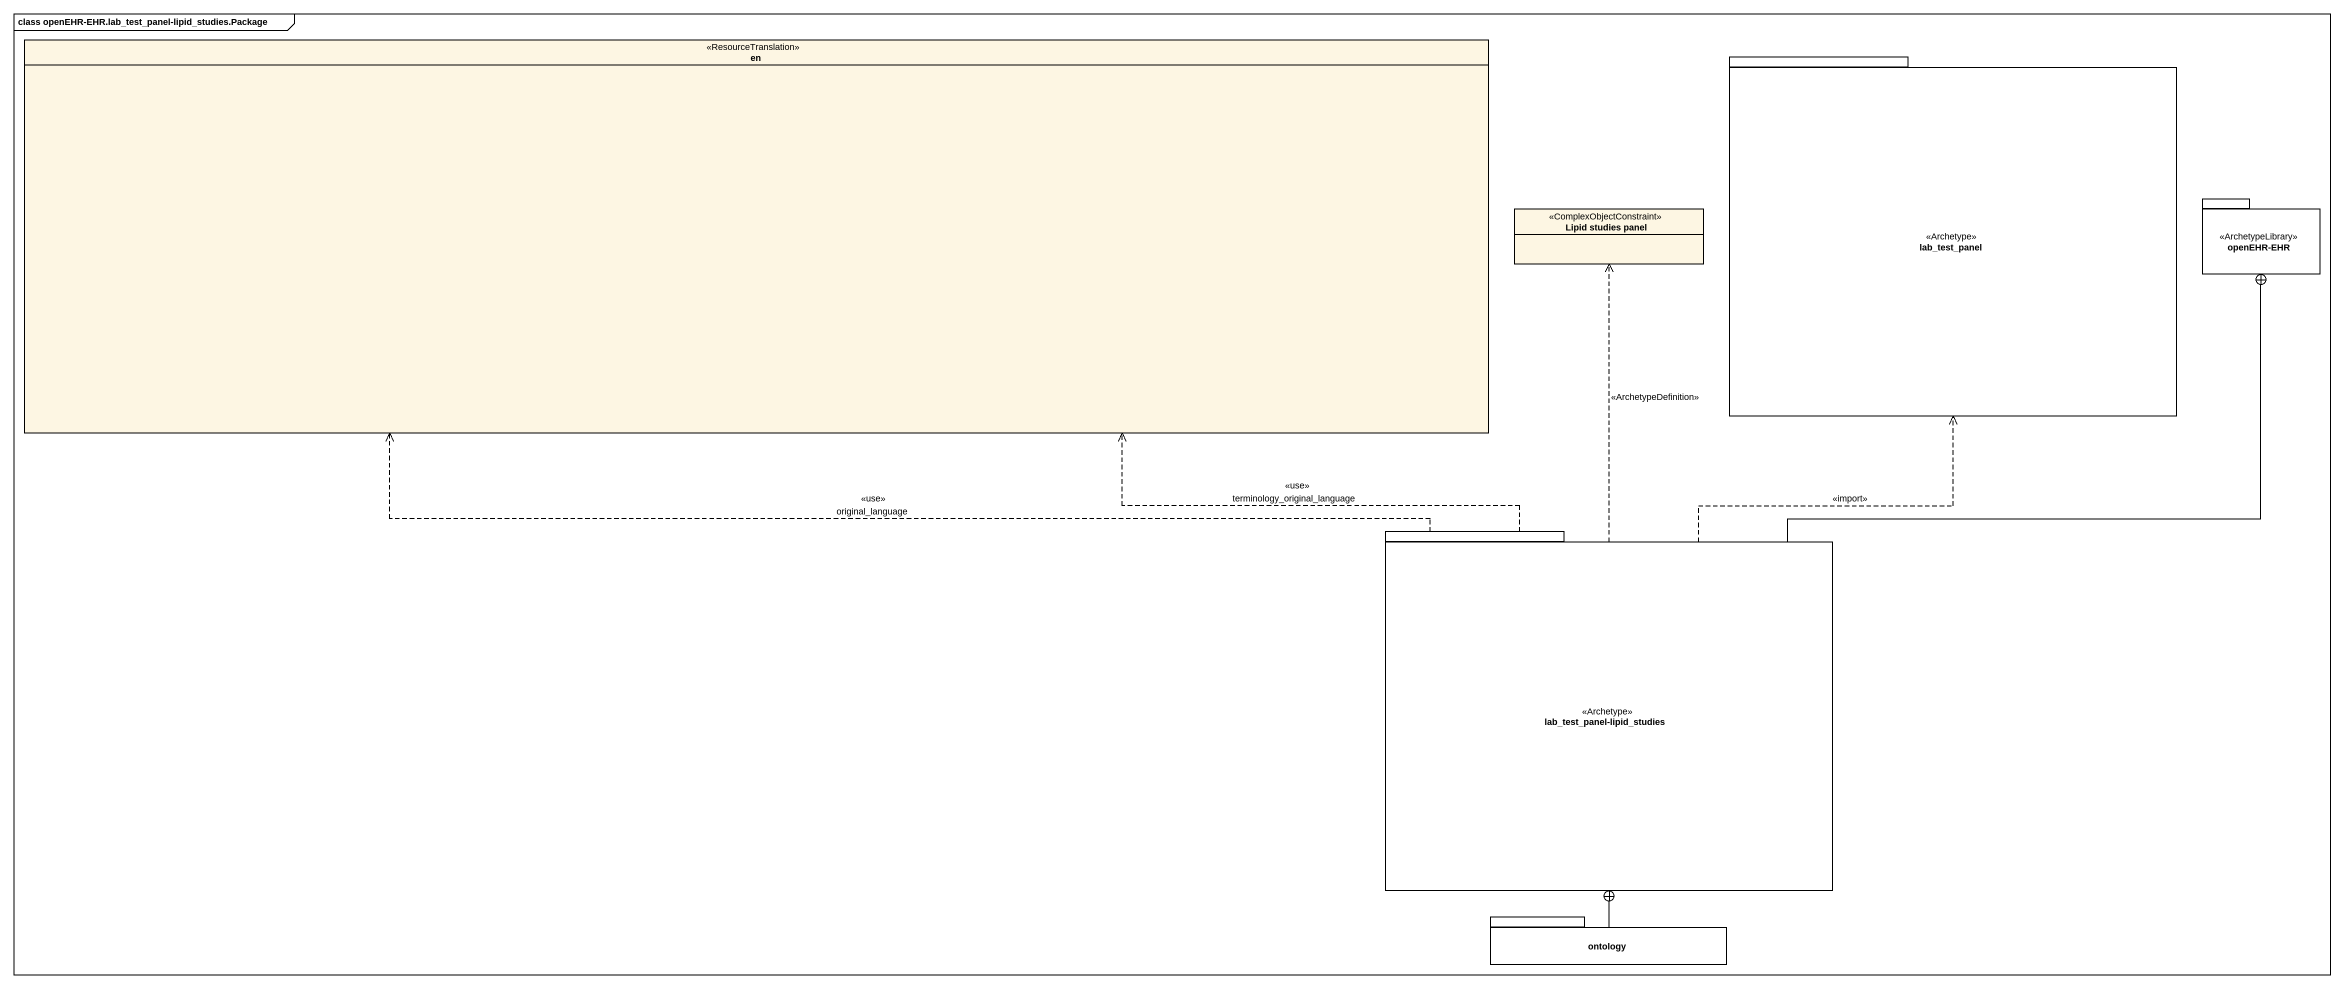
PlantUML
@startuml
mainframe class openEHR-EHR.lab_test_panel-lipid_studies.Package
hide circle
hide empty members
enum en <<ResourceTranslation>>
package lab_test_panel <<Archetype>> {
}
package "openEHR-EHR" as openEHR_EHR <<ArchetypeLibrary>> {
}
class "Lipid studies panel" as Lipid_studies_panel <<ComplexObjectConstraint>>
package "lab_test_panel-lipid_studies" as lab_test_panel_lipid_studies <<Archetype>> {
}
package ontology {
}
lab_test_panel_lipid_studies .left.> en : <<use>>\noriginal_language
lab_test_panel_lipid_studies .left.> en : <<use>>\nterminology_original_language
lab_test_panel_lipid_studies .up.> lab_test_panel : <<import>>
lab_test_panel_lipid_studies -up-+ openEHR_EHR
lab_test_panel_lipid_studies .up.> Lipid_studies_panel : <<ArchetypeDefinition>>
ontology -up-+ lab_test_panel_lipid_studies
@enduml
